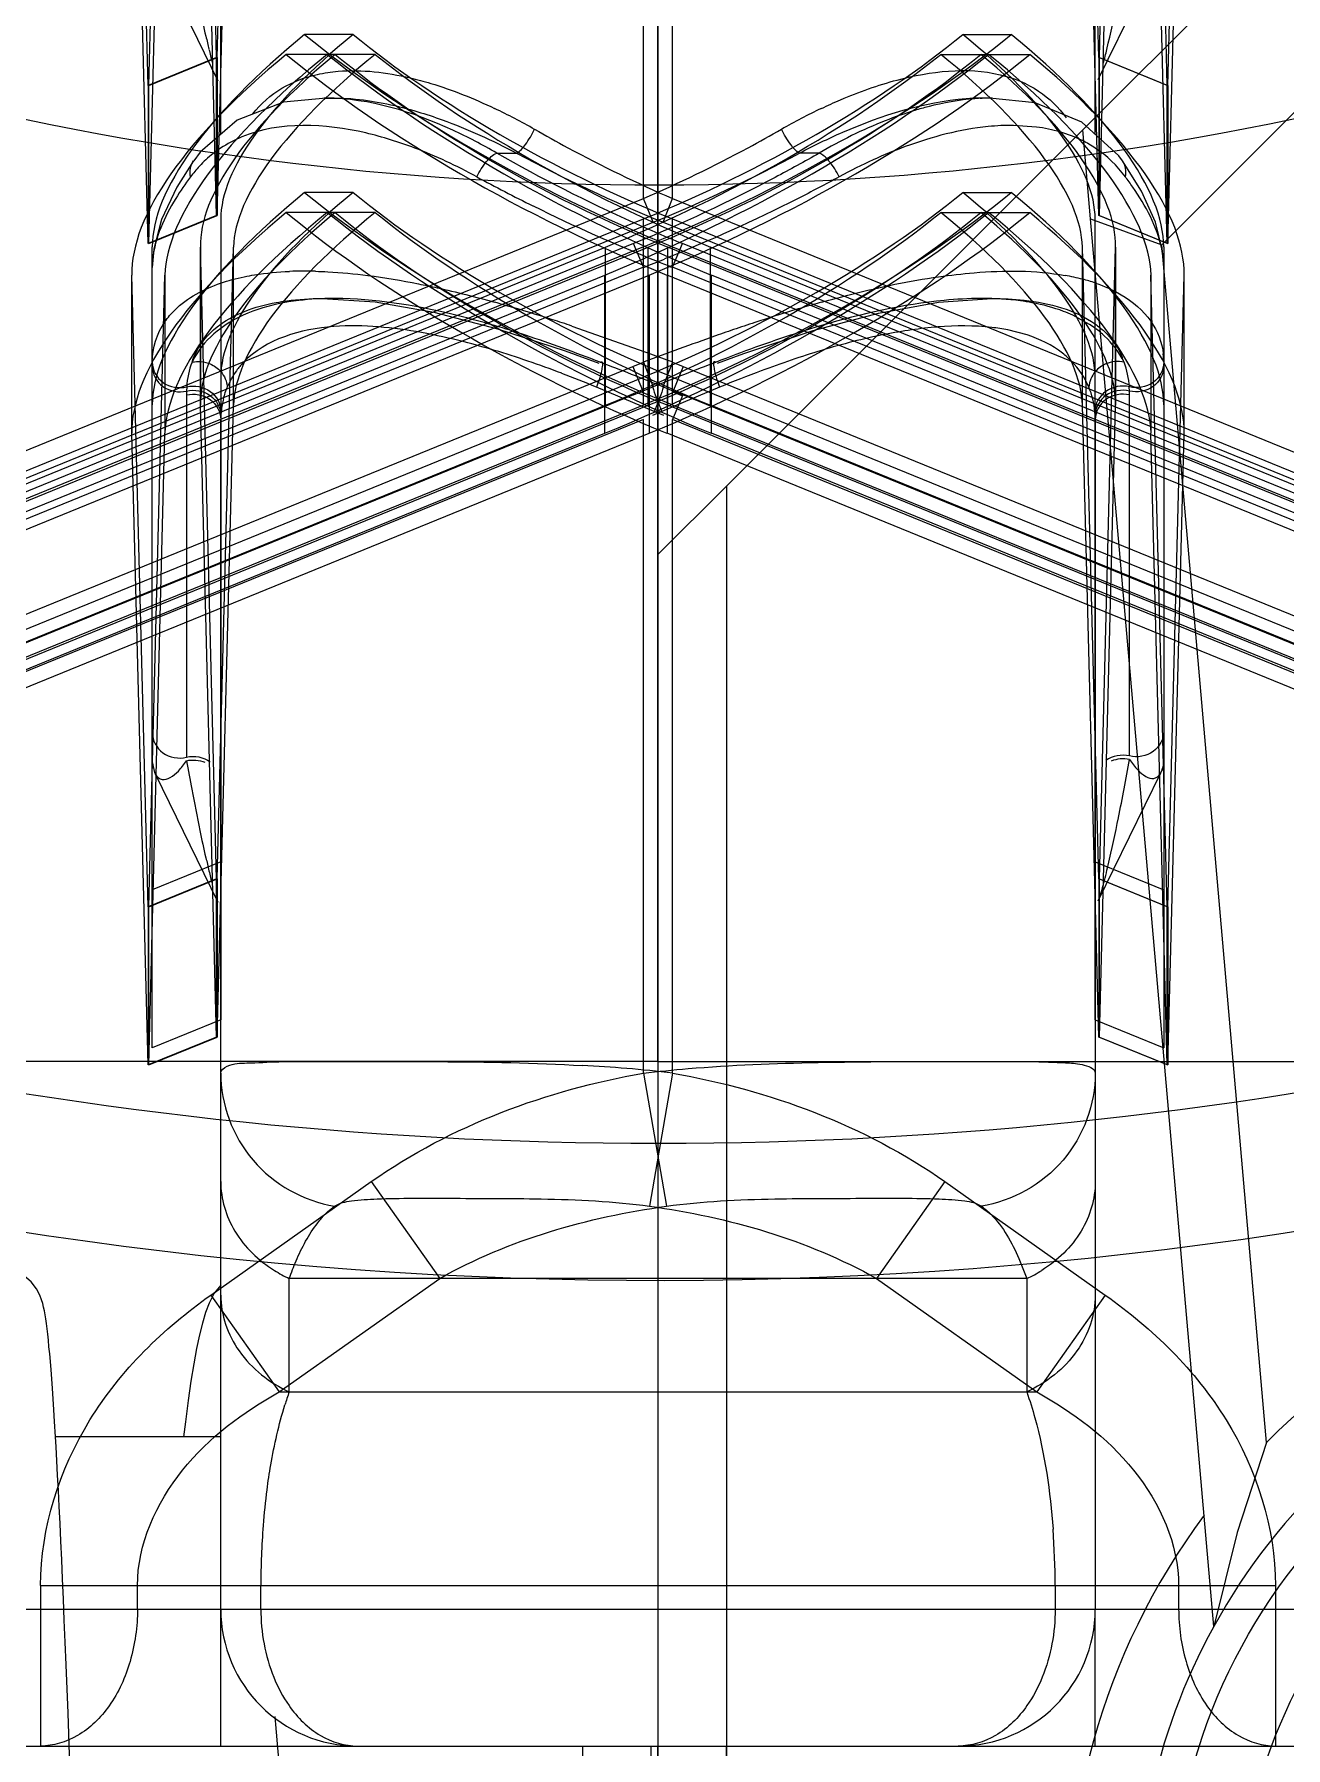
# Model space of a CAD drawing. Header units: millimetres. Extents: x -97344 to -49824, y -57049 to -40247.
# Drawn here: x -64294.22 to -64285.08, y -49616.11 to -49603.59 of the extents above; entities that cross this region are included whole.
import ezdxf

# ---------------------------------------------------------------- set-up
doc = ezdxf.new("R2010")
doc.units = ezdxf.units.MM
doc.header["$LTSCALE"] = 200
doc.linetypes.add('DOT_CENTER', pattern=[14, 12, -1, 0, -1])
for name, color, linetype in [('03___PRT_ALL_CURVES', 7, 'Continuous'), ('1', 7, 'Continuous'), ('DIM', 3, 'Continuous'), ('LAY0001', 7, 'Continuous'), ('LAY0002', 7, 'Continuous')]:
    doc.layers.add(name, color=color, linetype=linetype)

# ---------------------------------------------------------------- blocks, each defined once
blk = doc.blocks.new('23-D1020-B_EXTRUSION-MAIN-BODY_BASESTAND-0_5m_Absen-PL__363', base_point=(418.75, -61.98))
at = {"color": 7, "linetype": 'Continuous'}
for p, q in [((421.852, 12.122), (427.75, 18.02)), ((422.428, 11.283), (428.964, 17.82)), ((421.852, 12.122), (419.25, 9.52)), ((421.909, 11.472), (421.852, 12.122)), ((421.909, 11.472), (422.428, 11.283)), ((422.809, 1.191), (421.909, 11.472)), ((423.193, 2.534), (422.428, 11.283)), ((419.25, 9.52), (418.75, 9.02)), ((419.25, 9.52), (419.25, -47.48)), ((418.75, 9.02), (418.75, -46.98)), ((423.193, 2.534), (422.98, 1.878)), ((422.98, 1.878), (422.809, 1.191))]:
    blk.add_line(p, q, dxfattribs=at)
for radius, start, end in [(5, 45.0001, 135.3483), (4.5, 218.8518, 151.1482), (5, 143.3685, 226.6315), (4.5, 151.1482, 218.8518)]:
    blk.add_arc((426.75, -0.98), radius, start, end, dxfattribs=at)
blk = doc.blocks.new('23-D1023-B_CURAVLE-PLATE-RIGHT_Absen-PL__364', base_point=(865.652, -91.98))
at = {"color": 7, "linetype": 'Continuous'}
for radius, start, end in [(29.5, 217.5551, 316.9552), (22.5, 237.8343, 296.7498), (30.5, 248.5714, 316.9552)]:
    blk.add_arc((918.75, 34.22), radius, start, end, dxfattribs=at)
blk = doc.blocks.new('CAP-SCREW-CYLINDRICAL-HEAD_DIN-912_M5x16_DIN-912_A2-70_STAINLESS-STEEL_4__366', base_point=(422.5, -5.23))
at = {"color": 7, "linetype": 'Continuous'}
for p, q in [((426.75, 1.329), (424.75, 0.174)), ((428.75, 0.174), (426.75, 1.329)), ((424.75, 0.174), (424.75, -2.135)), ((428.75, -2.135), (428.75, 0.174)), ((424.75, -2.135), (426.75, -3.29)), ((426.75, -3.29), (428.75, -2.135))]:
    blk.add_line(p, q, dxfattribs=at)
blk.add_circle((426.75, -0.98), 4.25, dxfattribs=at)
at = {"color": 140, "linetype": 'Continuous'}
blk.add_circle((426.75, -0.98), 3.75, dxfattribs=at)
at = {"color": 7, "linetype": 'Continuous'}
for start, end in [(90, 150), (30, 90), (150, 210), (330, 30), (210, 270), (270, 330)]:
    blk.add_arc((426.75, -0.98), 2.309, start, end, dxfattribs=at)
blk = doc.blocks.new('Top1', base_point=(668.75, -75.52))
at = {"layer": '1', "color": 1, "linetype": 'DOT_CENTER'}
for p, q in [((418.75, 43.169), (418.75, -93.98)), ((918.75, 43.169), (918.75, -93.98))]:
    blk.add_line(p, q, dxfattribs=at)
for name, p in [('23-D1020-B_EXTRUSION-MAIN-BODY_BASESTAND-0_5m_Absen-PL__363', (418.75, -61.98)), ('23-D1023-B_CURAVLE-PLATE-RIGHT_Absen-PL__364', (865.652, -91.98)), ('CAP-SCREW-CYLINDRICAL-HEAD_DIN-912_M5x16_DIN-912_A2-70_STAINLESS-STEEL_4__366', (422.5, -5.23))]:
    blk.add_blockref(name, p)
blk = doc.blocks.new('*U1466')
blk.add_blockref('Top1', (0, -50.114))
blk = doc.blocks.new('*U1467')
at = {"layer": 'DIM', "color": 0, "linetype": 'ByBlock', "lineweight": -2, "transparency": 16777216}
for p in [(5000, 0), (5500, 0)]:
    blk.add_blockref('*U1466', p, dxfattribs=at)
blk = doc.blocks.new('2250')
at = {"color": 7, "linetype": 'Continuous'}
for p, q in [((-45592.18, -64436.582), (-45592.187, -64436.469)), ((-45591.232, -64436.472), (-45591.245, -64436.582)), ((-45590.974, -64436.582), (-45592.18, -64436.582)), ((-45592.089, -64438.601), (-45592.103, -64438.247)), ((-45592.075, -64438.981), (-45592.089, -64438.601)), ((-45590.579, -64438.624), (-45590.574, -64438.683)), ((-45587.781, -64463.84), (-45587.781, -64438.84)), ((-45587.281, -64464.34), (-45587.281, -64438.84)), ((-45088.331, -64462.361), (-45088.331, -64438.84)), ((-45087.831, -64462.361), (-45087.831, -64438.84))]:
    blk.add_line(p, q, dxfattribs=at)
for points in [[(-45592.228, -64435.924), (-45592.232, -64435.876), (-45592.237, -64435.832), (-45592.242, -64435.792), (-45592.247, -64435.755), (-45592.251, -64435.721), (-45592.256, -64435.691), (-45592.262, -64435.662), (-45592.267, -64435.636), (-45592.274, -64435.609), (-45592.283, -64435.581), (-45592.296, -64435.547), (-45592.32, -64435.502), (-45592.359, -64435.45), (-45592.421, -64435.395), (-45592.505, -64435.353), (-45592.584, -64435.34)], [(-45590.974, -64435.473), (-45591.021, -64435.533), (-45591.058, -64435.605), (-45591.085, -64435.674), (-45591.108, -64435.751), (-45591.13, -64435.838), (-45591.151, -64435.937), (-45591.171, -64436.049), (-45591.192, -64436.175)], [(-45592.187, -64436.469), (-45592.192, -64436.384), (-45592.198, -64436.304), (-45592.203, -64436.229), (-45592.208, -64436.159), (-45592.213, -64436.093), (-45592.218, -64436.032), (-45592.223, -64435.976), (-45592.228, -64435.924)], [(-45591.192, -64436.175), (-45591.212, -64436.316), (-45591.232, -64436.472)], [(-45592.103, -64438.247), (-45592.11, -64438.081), (-45592.116, -64437.921), (-45592.123, -64437.767), (-45592.129, -64437.62), (-45592.135, -64437.479), (-45592.141, -64437.344), (-45592.147, -64437.215), (-45592.153, -64437.091), (-45592.159, -64436.974), (-45592.165, -64436.862), (-45592.17, -64436.756), (-45592.176, -64436.655), (-45592.18, -64436.582)], [(-45590.574, -64438.683), (-45590.546, -64439.022), (-45590.517, -64439.385)]]:
    blk.add_lwpolyline(points, dxfattribs=at)
at = {"layer": '03___PRT_ALL_CURVES', "color": 7, "linetype": 'Continuous'}
for p, q in [((-45590.974, -64437.668), (-45590.974, -64435.547)), ((-45590.974, -64438.84), (-45590.974, -64437.84)), ((-45084.588, -64438.84), (-45084.588, -64437.84))]:
    blk.add_line(p, q, dxfattribs=at)
at = {"layer": 'LAY0001', "color": 7, "linetype": 'Continuous'}
for p, q in [((-45590.974, -64427.07), (-45590.974, -64423.151)), ((-45587.674, -64427.538), (-45587.674, -64423.151)), ((-45087.888, -64427.538), (-45087.888, -64423.151)), ((-45084.588, -64427.069), (-45084.588, -64423.151)), ((-45591.453, -64425.74), (-45590.994, -64426.677)), ((-45084.567, -64426.668), (-45084.108, -64425.731)), ((-45590.219, -64426.804), (-45590.149, -64426.804)), ((-45590.205, -64426.804), (-45590.219, -64426.804)), ((-45590.148, -64426.804), (-45590.128, -64426.804)), ((-45085.428, -64426.804), (-45085.413, -64426.804)), ((-45085.342, -64426.804), (-45085.413, -64426.804)), ((-45085.342, -64426.804), (-45085.36, -64426.804)), ((-45085.027, -64426.838), (-45085.36, -64426.804)), ((-45085.016, -64427.016), (-45085.185, -64427.004)), ((-45588.958, -64427.206), (-45588.814, -64427.206)), ((-45086.603, -64427.206), (-45086.747, -64427.206)), ((-45084.39, -64427.263), (-45084.417, -64427.226)), ((-45084.389, -64427.263), (-45084.39, -64427.262)), ((-45084.323, -64427.368), (-45084.389, -64427.263)), ((-45084.251, -64427.483), (-45084.389, -64427.263)), ((-45587.744, -64427.711), (-45587.674, -64427.538)), ((-45587.674, -64427.538), (-45578.982, -64431.086)), ((-45096.6, -64431.094), (-45087.888, -64427.538)), ((-45087.817, -64427.711), (-45087.888, -64427.538)), ((-45587.744, -64427.711), (-45579.053, -64431.259)), ((-45096.53, -64431.268), (-45087.817, -64427.711)), ((-45587.674, -64428.04), (-45587.603, -64427.867)), ((-45580.501, -64430.766), (-45587.603, -64427.867)), ((-45087.959, -64427.867), (-45095.081, -64430.775)), ((-45087.888, -64428.04), (-45087.959, -64427.867)), ((-45591.463, -64427.908), (-45591.474, -64428.041)), ((-45591.474, -64431.652), (-45591.474, -64428.04)), ((-45587.674, -64428.733), (-45587.674, -64428.04)), ((-45580.572, -64430.939), (-45587.674, -64428.04)), ((-45087.888, -64428.04), (-45095.011, -64430.948)), ((-45087.888, -64428.733), (-45087.888, -64428.04)), ((-45084.088, -64428.04), (-45084.088, -64431.643)), ((-45590.235, -64428.268), (-45590.219, -64428.268)), ((-45590.136, -64428.268), (-45590.149, -64428.268)), ((-45085.413, -64428.268), (-45085.425, -64428.268)), ((-45085.342, -64428.268), (-45085.342, -64428.268)), ((-45588.41, -64428.469), (-45587.835, -64428.673)), ((-45085.085, -64428.534), (-45085.227, -64428.497)), ((-45084.63, -64428.457), (-45084.751, -64428.39)), ((-45087.154, -64428.669), (-45086.647, -64428.501)), ((-45588.459, -64428.651), (-45588.214, -64428.739)), ((-45587.674, -64428.733), (-45587.745, -64428.913)), ((-45587.674, -64428.733), (-45587.597, -64428.765)), ((-45087.965, -64428.764), (-45087.888, -64428.734)), ((-45087.888, -64428.733), (-45087.817, -64428.913)), ((-45087.347, -64428.739), (-45087.154, -64428.669)), ((-45587.597, -64428.764), (-45587.672, -64428.95)), ((-45587.597, -64428.764), (-45581.067, -64431.43)), ((-45094.516, -64431.439), (-45087.965, -64428.764)), ((-45087.965, -64428.764), (-45087.892, -64428.944)), ((-45591.224, -64428.972), (-45591.224, -64431.618)), ((-45591.222, -64428.913), (-45591.223, -64428.944)), ((-45591.223, -64428.944), (-45591.223, -64428.972)), ((-45587.808, -64429.093), (-45588.23, -64428.915)), ((-45587.67, -64428.944), (-45587.745, -64428.913)), ((-45587.6, -64428.972), (-45587.674, -64429.151)), ((-45587.672, -64428.95), (-45587.603, -64428.978)), ((-45581.14, -64431.609), (-45587.6, -64428.972)), ((-45087.961, -64428.972), (-45094.442, -64431.618)), ((-45087.817, -64428.913), (-45087.892, -64428.944)), ((-45087.332, -64428.915), (-45087.753, -64429.093)), ((-45084.338, -64428.944), (-45084.34, -64428.913)), ((-45084.338, -64428.972), (-45084.338, -64428.944)), ((-45084.338, -64431.609), (-45084.338, -64428.972)), ((-45590.971, -64429.093), (-45590.973, -64429.123)), ((-45587.739, -64429.123), (-45587.808, -64429.093)), ((-45087.753, -64429.093), (-45087.822, -64429.123)), ((-45084.589, -64429.123), (-45084.591, -64429.093)), ((-45590.974, -64437.84), (-45590.974, -64429.151)), ((-45587.674, -64433.926), (-45587.674, -64429.151)), ((-45581.213, -64431.789), (-45587.674, -64429.151)), ((-45087.888, -64429.151), (-45094.369, -64431.797)), ((-45087.888, -64433.926), (-45087.888, -64429.151)), ((-45084.588, -64429.151), (-45084.588, -64437.84)), ((-45591.453, -64431.74), (-45590.994, -64432.677)), ((-45084.567, -64432.668), (-45084.108, -64431.731)), ((-45086.612, -64433.847), (-45086.034, -64433.841)), ((-45587.674, -64433.926), (-45587.842, -64434.897)), ((-45087.888, -64433.926), (-45087.719, -64434.897)), ((-45585.686, -64434.718), (-45586.186, -64435.425)), ((-45585.686, -64434.718), (-45584.515, -64435.547)), ((-45091.047, -64435.547), (-45089.875, -64434.718)), ((-45089.875, -64434.718), (-45089.375, -64435.425)), ((-45085.145, -64435.279), (-45085.088, -64435.425)), ((-45590.474, -64436.254), (-45590.474, -64435.425)), ((-45586.186, -64435.425), (-45590.474, -64435.425)), ((-45586.186, -64435.425), (-45585.015, -64436.254)), ((-45090.547, -64436.254), (-45089.375, -64435.425)), ((-45085.088, -64435.425), (-45089.375, -64435.425)), ((-45085.088, -64435.425), (-45085.088, -64436.254)), ((-45584.515, -64435.547), (-45585.015, -64436.254)), ((-45091.047, -64435.547), (-45090.547, -64436.254)), ((-45590.474, -64436.254), (-45585.015, -64436.254)), ((-45090.547, -64436.254), (-45085.088, -64436.254)), ((-45590.974, -64437.668), (-45583.272, -64437.668)), ((-45590.681, -64437.84), (-45590.681, -64437.668)), ((-45583.979, -64437.668), (-45583.979, -64437.84)), ((-45583.272, -64437.668), (-45583.272, -64438.84)), ((-45092.289, -64437.668), (-45084.588, -64437.668)), ((-45092.289, -64437.668), (-45092.289, -64438.84)), ((-45091.582, -64437.84), (-45091.582, -64437.668)), ((-45084.881, -64437.668), (-45084.881, -64437.84)), ((-45590.974, -64437.84), (-45576.174, -64437.84)), ((-45099.388, -64437.84), (-45084.588, -64437.84)), ((-45589.974, -64438.84), (-45575.245, -64438.84)), ((-45098.388, -64438.84), (-45085.588, -64438.84))]:
    blk.add_line(p, q, dxfattribs=at)
for points in [[(-45590.205, -64426.804), (-45590.516, -64426.834), (-45590.853, -64426.965)], [(-45084.417, -64427.226), (-45084.687, -64426.979), (-45085.027, -64426.838)], [(-45590.853, -64426.965), (-45591.123, -64427.199), (-45591.171, -64427.262)], [(-45591.172, -64427.263), (-45591.294, -64427.455), (-45591.406, -64427.692), (-45591.463, -64427.908)], [(-45084.088, -64428.041), (-45084.097, -64427.919), (-45084.149, -64427.71), (-45084.251, -64427.483)], [(-45590.234, -64428.268), (-45589.846, -64428.293), (-45589.418, -64428.368)], [(-45589.418, -64428.368), (-45588.953, -64428.49), (-45588.459, -64428.651)], [(-45086.647, -64428.501), (-45086.171, -64428.374), (-45085.733, -64428.295), (-45085.341, -64428.268)], [(-45591.474, -64431.652), (-45591.458, -64431.73), (-45591.453, -64431.74)]]:
    blk.add_lwpolyline(points, dxfattribs=at)
for centre, radius, start, end in [((-45579.564, -64423.762), 11.807, 191.6796, 192.6735), ((-45583.887, -64424.732), 7.375, 192.6894, 193.4517), ((-45586.843, -64425.443), 4.335, 193.4061, 194.7103), ((-45085.198, -64429.242), 2.452, 104.4416, 106.7421), ((-45085.411, -64428.439), 1.635, 90.5851, 94.1921), ((-45590.863, -64430.836), 4.384, 60.1684, 64.4715), ((-45084.696, -64430.84), 4.389, 115.533, 119.8281), ((-45085.103, -64429.548), 2.772, 106.7907, 111.5606), ((-45590.491, -64427.895), 0.872, 123.682, 132.7115), ((-45583.542, -64417.426), 11.11, 241.673, 247.7766), ((-45092.019, -64417.425), 11.111, 292.2234, 298.3269), ((-45084.792, -64430.365), 3.418, 110.2556, 114.5003), ((-45590.453, -64427.932), 0.925, 137.0109, 143.2594), ((-45590.48, -64427.907), 0.888, 132.7211, 136.9864), ((-45084.597, -64430.794), 3.889, 114.4855, 118.5756), ((-45583.425, -64416.933), 11.89, 241.4678, 243.6956), ((-45086.194, -64428.744), 2.28, 34.4626, 36.7896), ((-45583.206, -64416.494), 12.38, 243.6873, 248.3231), ((-45590.867, -64428.041), 0.607, 174.1347, 179.9329), ((-45092.288, -64416.664), 12.198, 291.1456, 291.9299), ((-45590.359, -64430.905), 2.837, 88.4675, 92.2609), ((-45583.283, -64416.688), 12.172, 248.3224, 248.855), ((-45085.083, -64429.667), 1.591, 75.3621, 80.045), ((-45085.019, -64429.419), 1.336, 71.1489, 75.3427), ((-45591.955, -64438.918), 11.033, 72.0279, 74.3217), ((-45083.38, -64439.646), 11.796, 106.421, 108.1384), ((-45083.925, -64437.818), 9.888, 105.6212, 106.3887), ((-45591.144, -64435.837), 7.684, 71.8362, 73.5947), ((-45592.817, -64441.619), 13.869, 71.4711, 72.0837), ((-45081.839, -64444.299), 16.698, 108.7663, 109.3121), ((-45082.55, -64442.207), 14.488, 108.1082, 108.7676), ((-45085.411, -64432.101), 3.641, 98.1958, 101.2935), ((-45085.506, -64431.439), 2.972, 94.4732, 98.2032), ((-45085.079, -64429.147), 0.823, 53.1772, 56.9293), ((-45079.187, -64451.772), 24.627, 109.3857, 110.6903), ((-45590.614, -64429.011), 0.634, 147.6056, 153.9879), ((-45590.363, -64429.157), 0.614, 136.6652, 143.915), ((-45590.941, -64435.158), 6.802, 71.038, 73.1917), ((-45591.461, -64436.674), 8.405, 69.255, 71.0405), ((-45596.384, -64450.284), 23.051, 67.9882, 69.2139), ((-45599.316, -64459.68), 33.064, 69.3823, 69.6805), ((-45079.177, -64450.284), 23.051, 110.7861, 112.0118), ((-45084.844, -64428.877), 0.487, 17.1266, 22.6291), ((-45084.616, -64428.733), 0.528, 359.985, 6.5247), ((-45590.385, -64429.142), 0.587, 150.8414, 157.2553), ((-45590.38, -64429.144), 0.593, 143.9413, 150.8238), ((-45592.224, -64438.691), 10.56, 67.7778, 69.2597), ((-45083.434, -64438.448), 10.299, 110.417, 112.2377), ((-45590.36, -64429.15), 0.613, 165.7814, 174.6343), ((-45590.369, -64429.148), 0.605, 157.267, 165.7562), ((-45582.344, -64416.064), 13.937, 247.5358, 247.8441), ((-45093.247, -64415.947), 14.057, 292.089, 292.3947), ((-45569.659, -64427.764), 21.911, 190.2014, 190.7537), ((-45104.183, -64428.076), 20.162, 348.6044, 349.8311), ((-45084.288, -64431.643), 0.2, 333.8977, 360), ((-45573.321, -64428.467), 18.182, 190.7294, 191.6942), ((-45579.564, -64429.762), 11.807, 191.6796, 192.6735), ((-45583.887, -64430.732), 7.375, 192.6894, 193.4517), ((-45586.843, -64431.443), 4.335, 193.4061, 194.7103), ((-45588.982, -64445.564), 11.713, 85.2376, 86.8225), ((-45588.772, -64443.061), 9.201, 83.141, 85.2464), ((-45590.03, -64434.484), 1.041, 237.9618, 244.7864), ((-45085.531, -64434.484), 1.041, 295.2136, 302.0382), ((-45588.062, -64437.106), 2.558, 160.5479, 162.7888), ((-45585.627, -64437.627), 5.053, 172.5105, 175.4846), ((-45585.141, -64437.666), 5.54, 175.4833, 180.0224), ((-45090.435, -64437.666), 5.554, 359.9817, 4.2247), ((-45589.974, -64437.84), 1, 180, 270), ((-45085.588, -64437.84), 1, 270, 0)]:
    blk.add_arc(centre, radius, start, end, dxfattribs=at)
for points, knots in [([(-45084.529, -64426.55), (-45084.52, -64426.516), (-45084.482, -64426.365), (-45084.45, -64426.213), (-45084.426, -64426.095)], [0, 0, 0, 0, 0.224782, 1, 1, 1, 1]), ([(-45590.268, -64426.631), (-45590.218, -64426.62), (-45589.993, -64426.587), (-45589.763, -64426.616), (-45589.591, -64426.656)], [0, 0, 0, 0, 0.22503, 1, 1, 1, 1]), ([(-45086.034, -64426.672), (-45085.791, -64426.608), (-45085.421, -64426.561), (-45084.998, -64426.732), (-45084.855, -64426.872), (-45084.8, -64426.948)], [0, 0, 0, 0, 0.563155, 0.789685, 1, 1, 1, 1]), ([(-45589.591, -64426.656), (-45589.541, -64426.668), (-45589.329, -64426.725), (-45589.125, -64426.808), (-45588.974, -64426.88)], [0, 0, 0, 0, 0.237795, 1, 1, 1, 1]), ([(-45086.588, -64426.88), (-45086.542, -64426.858), (-45086.362, -64426.776), (-45086.175, -64426.709), (-45086.034, -64426.672)], [0, 0, 0, 0, 0.25995, 1, 1, 1, 1]), ([(-45588.958, -64427.206), (-45589.063, -64427.145), (-45589.45, -64426.941), (-45589.887, -64426.807), (-45590.205, -64426.804)], [0, 0, 0, 0, 0.275501, 1, 1, 1, 1]), ([(-45590.128, -64426.804), (-45590.082, -64426.804), (-45589.881, -64426.816), (-45589.683, -64426.86), (-45589.535, -64426.904)], [0, 0, 0, 0, 0.231148, 1, 1, 1, 1]), ([(-45086.747, -64427.206), (-45086.644, -64427.151), (-45086.26, -64426.965), (-45085.841, -64426.831), (-45085.531, -64426.808)], [0, 0, 0, 0, 0.272513, 1, 1, 1, 1]), ([(-45085.36, -64426.804), (-45085.396, -64426.804), (-45085.547, -64426.811), (-45085.697, -64426.839), (-45085.809, -64426.867)], [0, 0, 0, 0, 0.237563, 1, 1, 1, 1]), ([(-45589.557, -64427.169), (-45589.674, -64427.125), (-45590.077, -64426.997), (-45590.541, -64426.972), (-45590.82, -64427.088)], [0, 0, 0, 0, 0.292097, 1, 1, 1, 1]), ([(-45589.535, -64426.904), (-45589.475, -64426.922), (-45589.228, -64427.004), (-45588.989, -64427.113), (-45588.814, -64427.206)], [0, 0, 0, 0, 0.23961, 1, 1, 1, 1]), ([(-45588.814, -64427.206), (-45588.787, -64427.192), (-45588.739, -64427.133), (-45588.701, -64427.071), (-45588.682, -64427.032)], [0, 0, 0, 0, 0.410358, 1, 1, 1, 1]), ([(-45588.682, -64427.032), (-45588.602, -64427.078), (-45588.273, -64427.261), (-45587.934, -64427.425), (-45587.674, -64427.538)], [0, 0, 0, 0, 0.245983, 1, 1, 1, 1]), ([(-45087.888, -64427.538), (-45087.628, -64427.425), (-45087.289, -64427.261), (-45086.96, -64427.078), (-45086.879, -64427.032)], [0, 0, 0, 0, 0.754013, 1, 1, 1, 1]), ([(-45086.747, -64427.206), (-45086.774, -64427.192), (-45086.822, -64427.133), (-45086.86, -64427.071), (-45086.879, -64427.032)], [0, 0, 0, 0, 0.410358, 1, 1, 1, 1]), ([(-45085.185, -64427.004), (-45085.246, -64427.003), (-45085.516, -64427.017), (-45085.78, -64427.087), (-45085.975, -64427.158)], [0, 0, 0, 0, 0.229044, 1, 1, 1, 1]), ([(-45084.588, -64427.169), (-45084.618, -64427.149), (-45084.75, -64427.073), (-45084.901, -64427.031), (-45085.016, -64427.016)], [0, 0, 0, 0, 0.237348, 1, 1, 1, 1]), ([(-45589.104, -64427.379), (-45589.085, -64427.339), (-45589.044, -64427.276), (-45588.988, -64427.217), (-45588.958, -64427.206)], [0, 0, 0, 0, 0.582162, 1, 1, 1, 1]), ([(-45587.603, -64427.867), (-45587.722, -64427.819), (-45588.184, -64427.62), (-45588.633, -64427.392), (-45588.958, -64427.206)], [0, 0, 0, 0, 0.25475, 1, 1, 1, 1]), ([(-45086.603, -64427.206), (-45086.71, -64427.267), (-45087.15, -64427.51), (-45087.606, -64427.723), (-45087.959, -64427.867)], [0, 0, 0, 0, 0.243708, 1, 1, 1, 1]), ([(-45086.53, -64427.267), (-45086.536, -64427.259), (-45086.557, -64427.236), (-45086.582, -64427.214), (-45086.603, -64427.206)], [0, 0, 0, 0, 0.304772, 1, 1, 1, 1]), ([(-45591.194, -64427.379), (-45591.233, -64427.43), (-45591.357, -64427.612), (-45591.455, -64427.823), (-45591.47, -64427.979)], [0, 0, 0, 0, 0.290955, 1, 1, 1, 1]), ([(-45086.457, -64427.379), (-45086.558, -64427.434), (-45086.974, -64427.652), (-45087.403, -64427.846), (-45087.733, -64427.979)], [0, 0, 0, 0, 0.243799, 1, 1, 1, 1]), ([(-45084.088, -64428.04), (-45084.088, -64427.995), (-45084.114, -64427.784), (-45084.22, -64427.591), (-45084.313, -64427.454)], [0, 0, 0, 0, 0.213846, 1, 1, 1, 1]), ([(-45590.803, -64428.109), (-45590.778, -64428.104), (-45590.668, -64428.084), (-45590.556, -64428.073), (-45590.471, -64428.07)], [0, 0, 0, 0, 0.234807, 1, 1, 1, 1]), ([(-45590.283, -64428.069), (-45590.252, -64428.07), (-45590.124, -64428.075), (-45589.996, -64428.087), (-45589.899, -64428.099)], [0, 0, 0, 0, 0.239498, 1, 1, 1, 1]), ([(-45086.588, -64428.295), (-45086.514, -64428.275), (-45086.232, -64428.2), (-45085.946, -64428.139), (-45085.732, -64428.109)], [0, 0, 0, 0, 0.261795, 1, 1, 1, 1]), ([(-45085.732, -64428.109), (-45085.646, -64428.097), (-45085.34, -64428.061), (-45085.026, -64428.061), (-45084.808, -64428.099)], [0, 0, 0, 0, 0.281112, 1, 1, 1, 1]), ([(-45591.381, -64428.437), (-45591.36, -64428.406), (-45591.252, -64428.279), (-45591.097, -64428.198), (-45590.975, -64428.156)], [0, 0, 0, 0, 0.221242, 1, 1, 1, 1]), ([(-45589.529, -64428.161), (-45589.484, -64428.17), (-45589.298, -64428.209), (-45589.113, -64428.256), (-45588.974, -64428.295)], [0, 0, 0, 0, 0.242921, 1, 1, 1, 1]), ([(-45084.4, -64428.24), (-45084.316, -64428.289), (-45084.17, -64428.41), (-45084.101, -64428.589), (-45084.091, -64428.673)], [0, 0, 0, 0, 0.53321, 1, 1, 1, 1]), ([(-45590.149, -64428.268), (-45590.234, -64428.268), (-45590.519, -64428.282), (-45590.812, -64428.365), (-45590.974, -64428.486)], [0, 0, 0, 0, 0.29618, 1, 1, 1, 1]), ([(-45590.568, -64428.297), (-45590.542, -64428.292), (-45590.432, -64428.275), (-45590.32, -64428.268), (-45590.235, -64428.268)], [0, 0, 0, 0, 0.233785, 1, 1, 1, 1]), ([(-45588.974, -64428.466), (-45589.077, -64428.436), (-45589.457, -64428.334), (-45589.85, -64428.269), (-45590.136, -64428.268)], [0, 0, 0, 0, 0.273537, 1, 1, 1, 1]), ([(-45085.425, -64428.268), (-45085.514, -64428.268), (-45085.907, -64428.291), (-45086.295, -64428.38), (-45086.588, -64428.466)], [0, 0, 0, 0, 0.224655, 1, 1, 1, 1]), ([(-45085.05, -64428.299), (-45085.078, -64428.293), (-45085.198, -64428.275), (-45085.32, -64428.268), (-45085.413, -64428.268)], [0, 0, 0, 0, 0.235152, 1, 1, 1, 1]), ([(-45085.342, -64428.268), (-45085.263, -64428.268), (-45085.004, -64428.28), (-45084.736, -64428.349), (-45084.587, -64428.455)], [0, 0, 0, 0, 0.301125, 1, 1, 1, 1]), ([(-45084.751, -64428.39), (-45084.774, -64428.38), (-45084.87, -64428.34), (-45084.971, -64428.313), (-45085.05, -64428.299)], [0, 0, 0, 0, 0.234169, 1, 1, 1, 1]), ([(-45591.183, -64428.733), (-45591.175, -64428.707), (-45591.131, -64428.598), (-45591.047, -64428.507), (-45590.974, -64428.455)], [0, 0, 0, 0, 0.23641, 1, 1, 1, 1]), ([(-45589.822, -64428.475), (-45589.93, -64428.467), (-45590.272, -64428.459), (-45590.647, -64428.563), (-45590.81, -64428.736)], [0, 0, 0, 0, 0.313507, 1, 1, 1, 1]), ([(-45588.974, -64428.647), (-45589.048, -64428.625), (-45589.326, -64428.547), (-45589.611, -64428.492), (-45589.822, -64428.475)], [0, 0, 0, 0, 0.267575, 1, 1, 1, 1]), ([(-45086.588, -64428.466), (-45086.651, -64428.485), (-45086.911, -64428.565), (-45087.166, -64428.658), (-45087.357, -64428.733)], [0, 0, 0, 0, 0.24374, 1, 1, 1, 1]), ([(-45085.227, -64428.497), (-45085.265, -64428.49), (-45085.434, -64428.464), (-45085.606, -64428.465), (-45085.738, -64428.475)], [0, 0, 0, 0, 0.227861, 1, 1, 1, 1]), ([(-45084.587, -64428.455), (-45084.565, -64428.471), (-45084.485, -64428.535), (-45084.423, -64428.621), (-45084.394, -64428.689)], [0, 0, 0, 0, 0.269846, 1, 1, 1, 1]), ([(-45084.378, -64428.733), (-45084.413, -64428.662), (-45084.48, -64428.574), (-45084.563, -64428.504), (-45084.585, -64428.487)], [0, 0, 0, 0, 0.735687, 1, 1, 1, 1]), ([(-45084.762, -64428.726), (-45084.782, -64428.705), (-45084.877, -64428.621), (-45084.993, -64428.564), (-45085.085, -64428.534)], [0, 0, 0, 0, 0.229911, 1, 1, 1, 1]), ([(-45591.474, -64428.733), (-45591.474, -64428.789), (-45591.409, -64428.907), (-45591.279, -64428.927), (-45591.222, -64428.913)], [0, 0, 0, 0, 0.486158, 1, 1, 1, 1]), ([(-45588.204, -64428.733), (-45588.2, -64428.73), (-45588.181, -64428.728), (-45588.189, -64428.765), (-45588.195, -64428.82), (-45588.216, -64428.876), (-45588.23, -64428.915)], [0, 0, 0, 0, 0.077314, 0.192048, 0.398477, 1, 1, 1, 1]), ([(-45087.357, -64428.733), (-45087.361, -64428.73), (-45087.381, -64428.728), (-45087.373, -64428.765), (-45087.366, -64428.82), (-45087.346, -64428.876), (-45087.332, -64428.915)], [0, 0, 0, 0, 0.077312, 0.192046, 0.398475, 1, 1, 1, 1]), ([(-45084.088, -64428.733), (-45084.088, -64428.789), (-45084.152, -64428.907), (-45084.282, -64428.927), (-45084.339, -64428.913)], [0, 0, 0, 0, 0.486158, 1, 1, 1, 1]), ([(-45591.474, -64428.764), (-45591.474, -64428.82), (-45591.409, -64428.937), (-45591.28, -64428.957), (-45591.223, -64428.944)], [0, 0, 0, 0, 0.485436, 1, 1, 1, 1]), ([(-45084.088, -64428.764), (-45084.088, -64428.82), (-45084.152, -64428.937), (-45084.281, -64428.957), (-45084.338, -64428.944)], [0, 0, 0, 0, 0.485436, 1, 1, 1, 1]), ([(-45591.224, -64428.972), (-45591.167, -64428.959), (-45591.038, -64428.979), (-45590.974, -64429.096), (-45590.974, -64429.151)], [0, 0, 0, 0, 0.514562, 1, 1, 1, 1]), ([(-45591.223, -64428.944), (-45591.166, -64428.93), (-45591.038, -64428.951), (-45590.973, -64429.068), (-45590.973, -64429.123)], [0, 0, 0, 0, 0.51441, 1, 1, 1, 1]), ([(-45591.222, -64428.913), (-45591.165, -64428.9), (-45591.037, -64428.921), (-45590.972, -64429.037), (-45590.971, -64429.093)], [0, 0, 0, 0, 0.513457, 1, 1, 1, 1]), ([(-45587.745, -64428.913), (-45587.728, -64428.883), (-45587.784, -64429.034), (-45587.797, -64429.066), (-45587.808, -64429.093)], [0, 0, 0, 0, 0.541401, 1, 1, 1, 1]), ([(-45587.67, -64428.944), (-45587.669, -64428.942), (-45587.664, -64428.933), (-45587.669, -64428.946), (-45587.67, -64428.949)], [0, 0, 0, 0, 0.352566, 1, 1, 1, 1]), ([(-45087.817, -64428.913), (-45087.834, -64428.883), (-45087.778, -64429.034), (-45087.764, -64429.066), (-45087.753, -64429.093)], [0, 0, 0, 0, 0.541402, 1, 1, 1, 1]), ([(-45084.339, -64428.913), (-45084.396, -64428.9), (-45084.525, -64428.921), (-45084.59, -64429.037), (-45084.591, -64429.093)], [0, 0, 0, 0, 0.513457, 1, 1, 1, 1]), ([(-45084.338, -64428.944), (-45084.395, -64428.93), (-45084.523, -64428.951), (-45084.588, -64429.068), (-45084.589, -64429.123)], [0, 0, 0, 0, 0.51441, 1, 1, 1, 1]), ([(-45084.338, -64428.972), (-45084.395, -64428.959), (-45084.524, -64428.979), (-45084.588, -64429.096), (-45084.588, -64429.151)], [0, 0, 0, 0, 0.514562, 1, 1, 1, 1]), ([(-45591.474, -64431.439), (-45591.474, -64431.494), (-45591.41, -64431.612), (-45591.281, -64431.632), (-45591.224, -64431.618)], [0, 0, 0, 0, 0.485438, 1, 1, 1, 1]), ([(-45084.088, -64431.43), (-45084.088, -64431.485), (-45084.152, -64431.603), (-45084.281, -64431.623), (-45084.338, -64431.609)], [0, 0, 0, 0, 0.485438, 1, 1, 1, 1]), ([(-45591.453, -64431.74), (-45591.443, -64431.76), (-45591.404, -64431.793), (-45591.335, -64431.767), (-45591.277, -64431.716), (-45591.242, -64431.671), (-45591.224, -64431.644)], [0, 0, 0, 0, 0.222711, 0.423481, 0.67946, 1, 1, 1, 1]), ([(-45084.338, -64431.636), (-45084.32, -64431.662), (-45084.284, -64431.708), (-45084.226, -64431.758), (-45084.157, -64431.785), (-45084.118, -64431.751), (-45084.108, -64431.731)], [0, 0, 0, 0, 0.320519, 0.576478, 0.777246, 1, 1, 1, 1]), ([(-45084.567, -64432.668), (-45084.55, -64432.633), (-45084.528, -64432.544), (-45084.476, -64432.342), (-45084.442, -64432.175), (-45084.419, -64432.06)], [0, 0, 0, 0, 0.190036, 0.435167, 1, 1, 1, 1]), ([(-45590.974, -64433.926), (-45590.974, -64433.903), (-45590.899, -64433.853), (-45590.755, -64433.852), (-45590.52, -64433.838), (-45590.054, -64433.842), (-45589.314, -64433.838), (-45588.682, -64433.85), (-45588.333, -64433.87)], [0, 0, 0, 0, 0.026179, 0.080605, 0.16851, 0.28795, 0.606778, 1, 1, 1, 1]), ([(-45087.888, -64433.926), (-45087.779, -64433.913), (-45087.355, -64433.87), (-45086.929, -64433.854), (-45086.612, -64433.847)], [0, 0, 0, 0, 0.256136, 1, 1, 1, 1]), ([(-45086.034, -64433.841), (-45085.833, -64433.84), (-45085.476, -64433.841), (-45085.072, -64433.838), (-45084.816, -64433.849), (-45084.696, -64433.855), (-45084.588, -64433.888), (-45084.588, -64433.926)], [0, 0, 0, 0, 0.412139, 0.725096, 0.838407, 0.920924, 1, 1, 1, 1]), ([(-45590.974, -64433.926), (-45590.974, -64434.152), (-45590.803, -64434.62), (-45590.367, -64434.86), (-45590.142, -64434.897)], [0, 0, 0, 0, 0.497632, 1, 1, 1, 1]), ([(-45084.588, -64433.926), (-45084.588, -64434.152), (-45084.759, -64434.62), (-45085.194, -64434.86), (-45085.419, -64434.897)], [0, 0, 0, 0, 0.497632, 1, 1, 1, 1]), ([(-45590.974, -64434.718), (-45590.974, -64434.843), (-45590.895, -64435.108), (-45590.697, -64435.294), (-45590.582, -64435.366)], [0, 0, 0, 0, 0.480237, 1, 1, 1, 1]), ([(-45084.588, -64434.718), (-45084.588, -64434.843), (-45084.667, -64435.108), (-45084.864, -64435.294), (-45084.979, -64435.366)], [0, 0, 0, 0, 0.480237, 1, 1, 1, 1]), ([(-45590.142, -64434.897), (-45590.107, -64434.873), (-45589.999, -64434.852), (-45589.723, -64434.837), (-45589.258, -64434.841), (-45588.596, -64434.839), (-45588.105, -64434.861), (-45587.842, -64434.897)], [0, 0, 0, 0, 0.055495, 0.136995, 0.363478, 0.655981, 1, 1, 1, 1]), ([(-45087.719, -64434.897), (-45087.457, -64434.861), (-45086.966, -64434.839), (-45086.303, -64434.841), (-45085.839, -64434.837), (-45085.562, -64434.852), (-45085.454, -64434.873), (-45085.419, -64434.897)], [0, 0, 0, 0, 0.344029, 0.636543, 0.863012, 0.944503, 1, 1, 1, 1]), ([(-45590.266, -64435.019), (-45590.256, -64435.006), (-45590.22, -64434.962), (-45590.177, -64434.921), (-45590.142, -64434.897)], [0, 0, 0, 0, 0.276663, 1, 1, 1, 1]), ([(-45085.419, -64434.897), (-45085.394, -64434.915), (-45085.275, -64435.02), (-45085.197, -64435.163), (-45085.145, -64435.279)], [0, 0, 0, 0, 0.19483, 1, 1, 1, 1]), ([(-45590.474, -64435.425), (-45590.458, -64435.382), (-45590.403, -64435.24), (-45590.332, -64435.103), (-45590.266, -64435.019)], [0, 0, 0, 0, 0.299972, 1, 1, 1, 1]), ([(-45590.974, -64435.547), (-45590.974, -64435.69), (-45590.868, -64435.995), (-45590.616, -64436.187), (-45590.474, -64436.254)], [0, 0, 0, 0, 0.476243, 1, 1, 1, 1]), ([(-45584.515, -64435.547), (-45584.169, -64435.791), (-45583.546, -64436.394), (-45583.272, -64437.247), (-45583.272, -64437.668)], [0, 0, 0, 0, 0.501413, 1, 1, 1, 1]), ([(-45092.289, -64437.668), (-45092.289, -64437.247), (-45092.015, -64436.394), (-45091.392, -64435.791), (-45091.047, -64435.547)], [0, 0, 0, 0, 0.498565, 1, 1, 1, 1]), ([(-45084.588, -64435.547), (-45084.588, -64435.69), (-45084.694, -64435.995), (-45084.945, -64436.187), (-45085.088, -64436.254)], [0, 0, 0, 0, 0.476243, 1, 1, 1, 1]), ([(-45585.015, -64436.254), (-45584.751, -64436.403), (-45584.253, -64436.764), (-45583.979, -64437.366), (-45583.979, -64437.668)], [0, 0, 0, 0, 0.501106, 1, 1, 1, 1]), ([(-45091.582, -64437.668), (-45091.582, -64437.366), (-45091.308, -64436.764), (-45090.81, -64436.403), (-45090.547, -64436.254)], [0, 0, 0, 0, 0.498896, 1, 1, 1, 1]), ([(-45085.088, -64436.254), (-45085.066, -64436.316), (-45084.966, -64436.643), (-45084.916, -64436.983), (-45084.896, -64437.257)], [0, 0, 0, 0, 0.194914, 1, 1, 1, 1]), ([(-45590.636, -64436.969), (-45590.628, -64436.908), (-45590.596, -64436.699), (-45590.55, -64436.492), (-45590.505, -64436.349)], [0, 0, 0, 0, 0.289099, 1, 1, 1, 1]), ([(-45583.979, -64437.84), (-45583.979, -64437.968), (-45583.945, -64438.218), (-45583.798, -64438.546), (-45583.567, -64438.778), (-45583.366, -64438.84), (-45583.272, -64438.84)], [0, 0, 0, 0, 0.287632, 0.555373, 0.790711, 1, 1, 1, 1]), ([(-45091.582, -64437.84), (-45091.582, -64437.968), (-45091.616, -64438.218), (-45091.763, -64438.546), (-45091.995, -64438.778), (-45092.196, -64438.84), (-45092.289, -64438.84)], [0, 0, 0, 0, 0.287632, 0.555373, 0.790711, 1, 1, 1, 1]), ([(-45590.475, -64438.545), (-45590.414, -64438.632), (-45590.269, -64438.778), (-45590.068, -64438.84), (-45589.974, -64438.84)], [0, 0, 0, 0, 0.529408, 1, 1, 1, 1]), ([(-45085.087, -64438.545), (-45085.147, -64438.632), (-45085.293, -64438.778), (-45085.494, -64438.84), (-45085.588, -64438.84)], [0, 0, 0, 0, 0.529409, 1, 1, 1, 1])]:
    blk.add_open_spline(points, degree=3, knots=knots, dxfattribs=at)
for points in [[(-45590.741, -64426.921), (-45590.682, -64426.846), (-45590.609, -64426.78), (-45590.527, -64426.732)], [(-45590.527, -64426.732), (-45590.447, -64426.684), (-45590.358, -64426.651), (-45590.268, -64426.631)], [(-45086.122, -64426.97), (-45086.288, -64427.035), (-45086.449, -64427.115), (-45086.603, -64427.206)], [(-45590.82, -64427.088), (-45590.874, -64427.11), (-45590.926, -64427.138), (-45590.975, -64427.17)], [(-45589.104, -64427.379), (-45589.25, -64427.299), (-45589.402, -64427.228), (-45589.557, -64427.169)], [(-45084.367, -64427.379), (-45084.428, -64427.298), (-45084.503, -64427.225), (-45084.588, -64427.169)], [(-45591.194, -64427.379), (-45591.202, -64427.34), (-45591.195, -64427.295), (-45591.172, -64427.263)], [(-45086.457, -64427.379), (-45086.477, -64427.339), (-45086.501, -64427.301), (-45086.53, -64427.267)], [(-45084.367, -64427.379), (-45084.36, -64427.34), (-45084.367, -64427.295), (-45084.389, -64427.263)], [(-45590.975, -64428.156), (-45590.919, -64428.136), (-45590.861, -64428.121), (-45590.803, -64428.109)], [(-45589.899, -64428.099), (-45589.775, -64428.115), (-45589.652, -64428.136), (-45589.529, -64428.161)], [(-45084.587, -64428.155), (-45084.522, -64428.178), (-45084.459, -64428.205), (-45084.4, -64428.24)], [(-45590.974, -64428.455), (-45590.921, -64428.417), (-45590.861, -64428.386), (-45590.8, -64428.362)], [(-45590.8, -64428.362), (-45590.726, -64428.332), (-45590.647, -64428.311), (-45590.568, -64428.297)], [(-45591.474, -64428.733), (-45591.474, -64428.63), (-45591.44, -64428.522), (-45591.381, -64428.437)], [(-45590.974, -64428.486), (-45591.042, -64428.536), (-45591.103, -64428.6), (-45591.149, -64428.672)], [(-45588.204, -64428.733), (-45588.384, -64428.663), (-45588.565, -64428.596), (-45588.749, -64428.536)], [(-45086.124, -64428.53), (-45086.28, -64428.561), (-45086.435, -64428.601), (-45086.587, -64428.647)], [(-45591.183, -64428.733), (-45591.206, -64428.79), (-45591.219, -64428.852), (-45591.222, -64428.913)], [(-45591.183, -64428.733), (-45591.14, -64428.723), (-45591.092, -64428.728), (-45591.051, -64428.745)], [(-45591.051, -64428.745), (-45591.022, -64428.758), (-45590.994, -64428.778), (-45590.973, -64428.802)], [(-45086.587, -64428.647), (-45086.735, -64428.692), (-45086.882, -64428.742), (-45087.027, -64428.796)], [(-45084.635, -64428.915), (-45084.664, -64428.845), (-45084.708, -64428.78), (-45084.762, -64428.726)], [(-45084.51, -64428.745), (-45084.54, -64428.758), (-45084.567, -64428.778), (-45084.588, -64428.802)], [(-45084.378, -64428.733), (-45084.421, -64428.723), (-45084.47, -64428.728), (-45084.51, -64428.745)], [(-45084.339, -64428.913), (-45084.342, -64428.852), (-45084.356, -64428.79), (-45084.378, -64428.733)], [(-45590.973, -64428.802), (-45590.947, -64428.833), (-45590.929, -64428.874), (-45590.926, -64428.915)], [(-45084.588, -64428.802), (-45084.615, -64428.833), (-45084.632, -64428.874), (-45084.635, -64428.915)], [(-45084.591, -64429.093), (-45084.596, -64429.032), (-45084.611, -64428.971), (-45084.635, -64428.915)], [(-45591.224, -64431.618), (-45591.167, -64431.604), (-45591.099, -64431.617), (-45591.051, -64431.651)], [(-45084.338, -64431.609), (-45084.395, -64431.596), (-45084.463, -64431.608), (-45084.51, -64431.642)], [(-45084.338, -64431.636), (-45084.381, -64431.625), (-45084.43, -64431.629), (-45084.471, -64431.647)], [(-45591.224, -64431.644), (-45591.18, -64431.634), (-45591.131, -64431.638), (-45591.09, -64431.655)], [(-45587.674, -64433.926), (-45586.971, -64434.048), (-45586.269, -64434.307), (-45585.686, -64434.718)], [(-45089.875, -64434.718), (-45089.293, -64434.307), (-45088.59, -64434.048), (-45087.888, -64433.926)], [(-45587.842, -64434.897), (-45587.269, -64434.977), (-45586.691, -64435.14), (-45586.186, -64435.425)], [(-45089.375, -64435.425), (-45088.871, -64435.14), (-45088.293, -64434.977), (-45087.719, -64434.897)], [(-45590.681, -64437.84), (-45590.681, -64438.008), (-45590.65, -64438.181), (-45590.587, -64438.337)], [(-45084.881, -64437.84), (-45084.881, -64438.008), (-45084.911, -64438.181), (-45084.975, -64438.337)], [(-45590.587, -64438.337), (-45590.557, -64438.41), (-45590.52, -64438.481), (-45590.475, -64438.545)], [(-45084.975, -64438.337), (-45085.004, -64438.41), (-45085.041, -64438.481), (-45085.087, -64438.545)]]:
    blk.add_open_spline(points, degree=3, dxfattribs=at)
at = {"layer": 'LAY0002', "color": 7, "linetype": 'Continuous'}
for p, q in [((-45587.781, -64433.84), (-45587.781, -64414.748)), ((-45087.781, -64433.84), (-45087.781, -64414.748)), ((-45591.004, -64426.507), (-45591.122, -64421.893)), ((-45590.999, -64426.507), (-45590.881, -64421.893)), ((-45084.562, -64426.507), (-45084.681, -64421.893)), ((-45084.558, -64426.507), (-45084.44, -64421.893)), ((-45591.504, -64426.711), (-45591.622, -64422.097)), ((-45591.499, -64426.711), (-45591.381, -64422.097)), ((-45084.062, -64426.711), (-45084.181, -64422.097)), ((-45084.058, -64426.711), (-45083.94, -64422.097)), ((-45591.004, -64427.662), (-45591.122, -64423.047)), ((-45590.999, -64427.662), (-45590.881, -64423.047)), ((-45084.562, -64427.662), (-45084.681, -64423.047)), ((-45084.558, -64427.662), (-45084.44, -64423.047)), ((-45591.504, -64427.866), (-45591.622, -64423.251)), ((-45591.499, -64427.866), (-45591.381, -64423.251)), ((-45084.062, -64427.866), (-45084.181, -64423.251)), ((-45084.058, -64427.866), (-45083.94, -64423.251)), ((-45590.007, -64426.34), (-45590.361, -64426.34)), ((-45085.554, -64426.34), (-45085.201, -64426.34)), ((-45589.845, -64426.485), (-45590.495, -64426.485)), ((-45085.716, -64426.485), (-45085.067, -64426.485)), ((-45591.004, -64426.507), (-45591.504, -64426.711)), ((-45591.499, -64426.711), (-45590.999, -64426.507)), ((-45591.004, -64427.662), (-45591.004, -64426.507)), ((-45590.999, -64426.507), (-45590.999, -64427.662)), ((-45084.562, -64426.507), (-45084.562, -64427.662)), ((-45084.062, -64426.711), (-45084.562, -64426.507)), ((-45084.558, -64427.662), (-45084.558, -64426.507)), ((-45084.558, -64426.507), (-45084.058, -64426.711)), ((-45591.504, -64426.711), (-45591.504, -64427.866)), ((-45591.499, -64427.866), (-45591.499, -64426.711)), ((-45084.062, -64427.866), (-45084.062, -64426.711)), ((-45084.058, -64426.711), (-45084.058, -64427.866)), ((-45590.007, -64427.494), (-45590.361, -64427.494)), ((-45085.554, -64427.494), (-45085.201, -64427.494)), ((-45591.004, -64427.662), (-45591.504, -64427.866)), ((-45591.499, -64427.866), (-45590.999, -64427.662)), ((-45590.974, -64427.687), (-45590.974, -64433.536)), ((-45589.845, -64427.64), (-45590.495, -64427.64)), ((-45587.674, -64429.046), (-45587.674, -64427.687)), ((-45587.674, -64427.687), (-45576.174, -64432.382)), ((-45099.388, -64432.382), (-45087.888, -64427.687)), ((-45087.888, -64429.046), (-45087.888, -64427.687)), ((-45085.716, -64427.64), (-45085.067, -64427.64)), ((-45084.588, -64433.536), (-45084.588, -64427.687)), ((-45084.062, -64427.866), (-45084.562, -64427.662)), ((-45084.558, -64427.662), (-45084.058, -64427.866)), ((-45591.474, -64433.741), (-45591.474, -64427.891)), ((-45591.004, -64432.507), (-45591.122, -64427.893)), ((-45591.122, -64427.893), (-45591.122, -64429.047)), ((-45591.122, -64429.047), (-45591.122, -64427.893)), ((-45590.999, -64432.507), (-45590.881, -64427.893)), ((-45590.881, -64429.047), (-45590.881, -64427.893)), ((-45587.71, -64429.047), (-45587.71, -64427.893)), ((-45576.408, -64432.507), (-45587.71, -64427.893)), ((-45587.674, -64427.891), (-45576.174, -64432.586)), ((-45587.397, -64429.047), (-45587.397, -64427.893)), ((-45576.094, -64432.507), (-45587.397, -64427.893)), ((-45099.467, -64432.507), (-45088.165, -64427.893)), ((-45087.888, -64427.891), (-45099.388, -64432.586)), ((-45099.154, -64432.507), (-45087.852, -64427.893)), ((-45088.165, -64429.047), (-45088.165, -64427.893)), ((-45087.852, -64429.047), (-45087.852, -64427.893)), ((-45084.562, -64432.507), (-45084.681, -64427.893)), ((-45084.681, -64429.047), (-45084.681, -64427.893)), ((-45084.558, -64432.507), (-45084.44, -64427.893)), ((-45084.44, -64429.047), (-45084.44, -64427.893)), ((-45084.439, -64427.893), (-45084.439, -64429.047)), ((-45084.088, -64427.891), (-45084.088, -64433.741)), ((-45591.504, -64432.711), (-45591.622, -64428.097)), ((-45591.622, -64429.251), (-45591.622, -64428.097)), ((-45591.622, -64429.251), (-45591.622, -64428.097)), ((-45591.499, -64432.711), (-45591.381, -64428.097)), ((-45591.381, -64428.097), (-45591.381, -64429.251)), ((-45587.715, -64428.097), (-45587.715, -64429.251)), ((-45576.413, -64432.711), (-45587.715, -64428.097)), ((-45587.391, -64429.251), (-45587.391, -64428.097)), ((-45576.089, -64432.711), (-45587.391, -64428.097)), ((-45099.472, -64432.711), (-45088.17, -64428.097)), ((-45099.149, -64432.711), (-45087.846, -64428.097)), ((-45088.17, -64429.251), (-45088.17, -64428.097)), ((-45087.846, -64428.097), (-45087.846, -64429.251)), ((-45084.062, -64432.711), (-45084.181, -64428.097)), ((-45084.181, -64428.097), (-45084.181, -64429.251)), ((-45084.058, -64432.711), (-45083.94, -64428.097)), ((-45083.94, -64429.251), (-45083.94, -64428.097)), ((-45083.939, -64429.251), (-45083.939, -64428.097)), ((-45587.674, -64428.842), (-45576.174, -64433.536)), ((-45099.388, -64433.536), (-45087.888, -64428.842)), ((-45591.004, -64433.662), (-45591.122, -64429.047)), ((-45590.999, -64433.662), (-45590.881, -64429.047)), ((-45576.408, -64433.662), (-45587.71, -64429.047)), ((-45576.174, -64433.741), (-45587.674, -64429.046)), ((-45576.094, -64433.662), (-45587.397, -64429.047)), ((-45099.467, -64433.662), (-45088.165, -64429.047)), ((-45087.888, -64429.046), (-45099.388, -64433.741)), ((-45099.154, -64433.662), (-45087.852, -64429.047)), ((-45084.562, -64433.662), (-45084.681, -64429.047)), ((-45084.558, -64433.662), (-45084.44, -64429.047)), ((-45591.504, -64433.866), (-45591.622, -64429.251)), ((-45591.499, -64433.866), (-45591.381, -64429.251)), ((-45576.413, -64433.866), (-45587.715, -64429.251)), ((-45576.089, -64433.866), (-45587.391, -64429.251)), ((-45099.472, -64433.866), (-45088.17, -64429.251)), ((-45099.149, -64433.866), (-45087.846, -64429.251)), ((-45084.062, -64433.866), (-45084.181, -64429.251)), ((-45084.058, -64433.866), (-45083.94, -64429.251)), ((-45590.974, -64432.382), (-45591.474, -64432.586)), ((-45084.588, -64432.382), (-45084.088, -64432.586)), ((-45591.004, -64432.507), (-45591.504, -64432.711)), ((-45591.499, -64432.711), (-45590.999, -64432.507)), ((-45591.004, -64433.662), (-45591.004, -64432.507)), ((-45590.999, -64432.507), (-45590.999, -64433.662)), ((-45084.562, -64432.507), (-45084.562, -64433.662)), ((-45084.062, -64432.711), (-45084.562, -64432.507)), ((-45084.558, -64433.662), (-45084.558, -64432.507)), ((-45084.558, -64432.507), (-45084.058, -64432.711)), ((-45591.504, -64432.711), (-45591.504, -64433.866)), ((-45591.499, -64433.866), (-45591.499, -64432.711)), ((-45084.062, -64433.866), (-45084.062, -64432.711)), ((-45084.058, -64432.711), (-45084.058, -64433.866)), ((-45590.974, -64433.536), (-45591.474, -64433.741)), ((-45084.588, -64433.536), (-45084.088, -64433.741)), ((-45591.004, -64433.662), (-45591.504, -64433.866)), ((-45591.499, -64433.866), (-45590.999, -64433.662)), ((-45084.062, -64433.866), (-45084.562, -64433.662)), ((-45084.558, -64433.662), (-45084.058, -64433.866)), ((-45587.781, -64433.84), (-45569.781, -64433.84)), ((-45087.781, -64433.84), (-45105.781, -64433.84))]:
    blk.add_line(p, q, dxfattribs=at)
for centre, major_axis, ratio, start_param, end_param in [((-45587.674, -64426.34), (3.751, 1.78), 0.341999, 2.195319, 2.980717), ((-45587.674, -64426.34), (3.257, 1.546), 0.341999, 2.195319, 2.980717), ((-45587.674, -64426.34), (3.751, -1.78), 0.341999, -2.195319, -1.409921), ((-45587.674, -64426.34), (3.257, -1.546), 0.341999, -2.195319, -1.409921), ((-45087.888, -64426.34), (3.257, 1.546), 0.341999, -1.731671, -0.946273), ((-45087.888, -64426.34), (3.751, 1.78), 0.341999, -1.731671, -0.946273), ((-45087.888, -64426.34), (3.257, -1.546), 0.341999, 0.160875, 0.946273), ((-45087.888, -64426.34), (3.751, -1.78), 0.341999, 0.160875, 0.946273), ((-45587.674, -64426.485), (3.897, 1.837), 0.346526, 2.204771, 2.990169), ((-45587.433, -64426.485), (3.898, 1.862), 0.337465, 2.18592, 2.971318), ((-45587.674, -64426.485), (3.403, 1.604), 0.346526, 2.204771, 2.990169), ((-45587.433, -64426.485), (3.404, 1.626), 0.337465, 2.18592, 2.971318), ((-45587.674, -64426.485), (3.897, -1.837), 0.346526, -2.204771, -1.419373), ((-45587.433, -64426.485), (3.898, -1.862), 0.337465, -2.18592, -1.400522), ((-45587.674, -64426.485), (3.403, -1.604), 0.346526, -2.204771, -1.419373), ((-45587.433, -64426.485), (3.404, -1.626), 0.337465, -2.18592, -1.400522), ((-45088.129, -64426.485), (3.898, 1.862), 0.337465, -1.741071, -0.955673), ((-45088.129, -64426.485), (3.404, 1.626), 0.337465, -1.741071, -0.955673), ((-45087.888, -64426.485), (3.403, 1.604), 0.346526, -1.72222, -0.936821), ((-45087.888, -64426.485), (3.897, 1.837), 0.346526, -1.72222, -0.936821), ((-45088.129, -64426.485), (3.404, -1.626), 0.337465, 0.170275, 0.955673), ((-45087.888, -64426.485), (3.403, -1.604), 0.346526, 0.151423, 0.936821), ((-45088.129, -64426.485), (3.898, -1.862), 0.337465, 0.170275, 0.955673), ((-45087.888, -64426.485), (3.897, -1.837), 0.346526, 0.151423, 0.936821), ((-45587.674, -64427.494), (3.751, 1.78), 0.341999, 2.195319, 2.980717), ((-45587.674, -64427.494), (3.257, 1.546), 0.341999, 2.195319, 2.980717), ((-45587.674, -64427.494), (3.751, -1.78), 0.341999, -2.195319, -1.409921), ((-45587.674, -64427.494), (3.257, -1.546), 0.341999, -2.195319, -1.409921), ((-45087.888, -64427.494), (3.257, 1.546), 0.341999, -1.731671, -0.946273), ((-45087.888, -64427.494), (3.751, 1.78), 0.341999, -1.731671, -0.946273), ((-45087.888, -64427.494), (3.257, -1.546), 0.341999, 0.160875, 0.946273), ((-45087.888, -64427.494), (3.751, -1.78), 0.341999, 0.160875, 0.946273), ((-45587.674, -64427.64), (3.897, 1.837), 0.346526, 2.204771, 2.990169), ((-45587.433, -64427.64), (3.898, 1.862), 0.337465, 2.18592, 2.971318), ((-45587.674, -64427.64), (3.403, 1.604), 0.346526, 2.204771, 2.990169), ((-45587.433, -64427.64), (3.404, 1.626), 0.337465, 2.18592, 2.971318), ((-45587.674, -64427.64), (3.897, -1.837), 0.346526, -2.204771, -1.419373), ((-45587.433, -64427.64), (3.898, -1.862), 0.337465, -2.18592, -1.400522), ((-45587.674, -64427.64), (3.403, -1.604), 0.346526, -2.204771, -1.419373), ((-45587.433, -64427.64), (3.404, -1.626), 0.337465, -2.18592, -1.400522), ((-45088.129, -64427.64), (3.898, 1.862), 0.337465, -1.741071, -0.955673), ((-45088.129, -64427.64), (3.404, 1.626), 0.337465, -1.741071, -0.955673), ((-45087.888, -64427.64), (3.403, 1.604), 0.346526, -1.72222, -0.936821), ((-45087.888, -64427.64), (3.897, 1.837), 0.346526, -1.72222, -0.936821), ((-45088.129, -64427.64), (3.404, -1.626), 0.337465, 0.170275, 0.955673), ((-45087.888, -64427.64), (3.403, -1.604), 0.346526, 0.151423, 0.936821), ((-45088.129, -64427.64), (3.898, -1.862), 0.337465, 0.170275, 0.955673), ((-45087.888, -64427.64), (3.897, -1.837), 0.346526, 0.151423, 0.936821)]:
    blk.add_ellipse(centre, major_axis=major_axis, ratio=ratio, start_param=start_param, end_param=end_param, dxfattribs=at)
blk = doc.blocks.new('*U1488')
at = {"layer": 'DIM', "color": 3}
blk.add_blockref('2250', (45347.11, 64440.647), dxfattribs=at)
blk = doc.blocks.new('*U1489')
at = {"layer": 'DIM', "color": 0, "linetype": 'ByBlock', "lineweight": -2, "transparency": 16777216}
for p in [(5000, 0), (5500, 0)]:
    blk.add_blockref('*U1488', p, dxfattribs=at)

msp = doc.modelspace()

# ---------------------------------------------------------------- block references
at = {"layer": 'DIM', "color": 3}
for name, p in [('*U1467', (-69539.665, -49641.82)), ('*U1489', (-69548.994, -49617.903))]:
    msp.add_blockref(name, p, dxfattribs=at)

doc.saveas('drawing.dxf')
